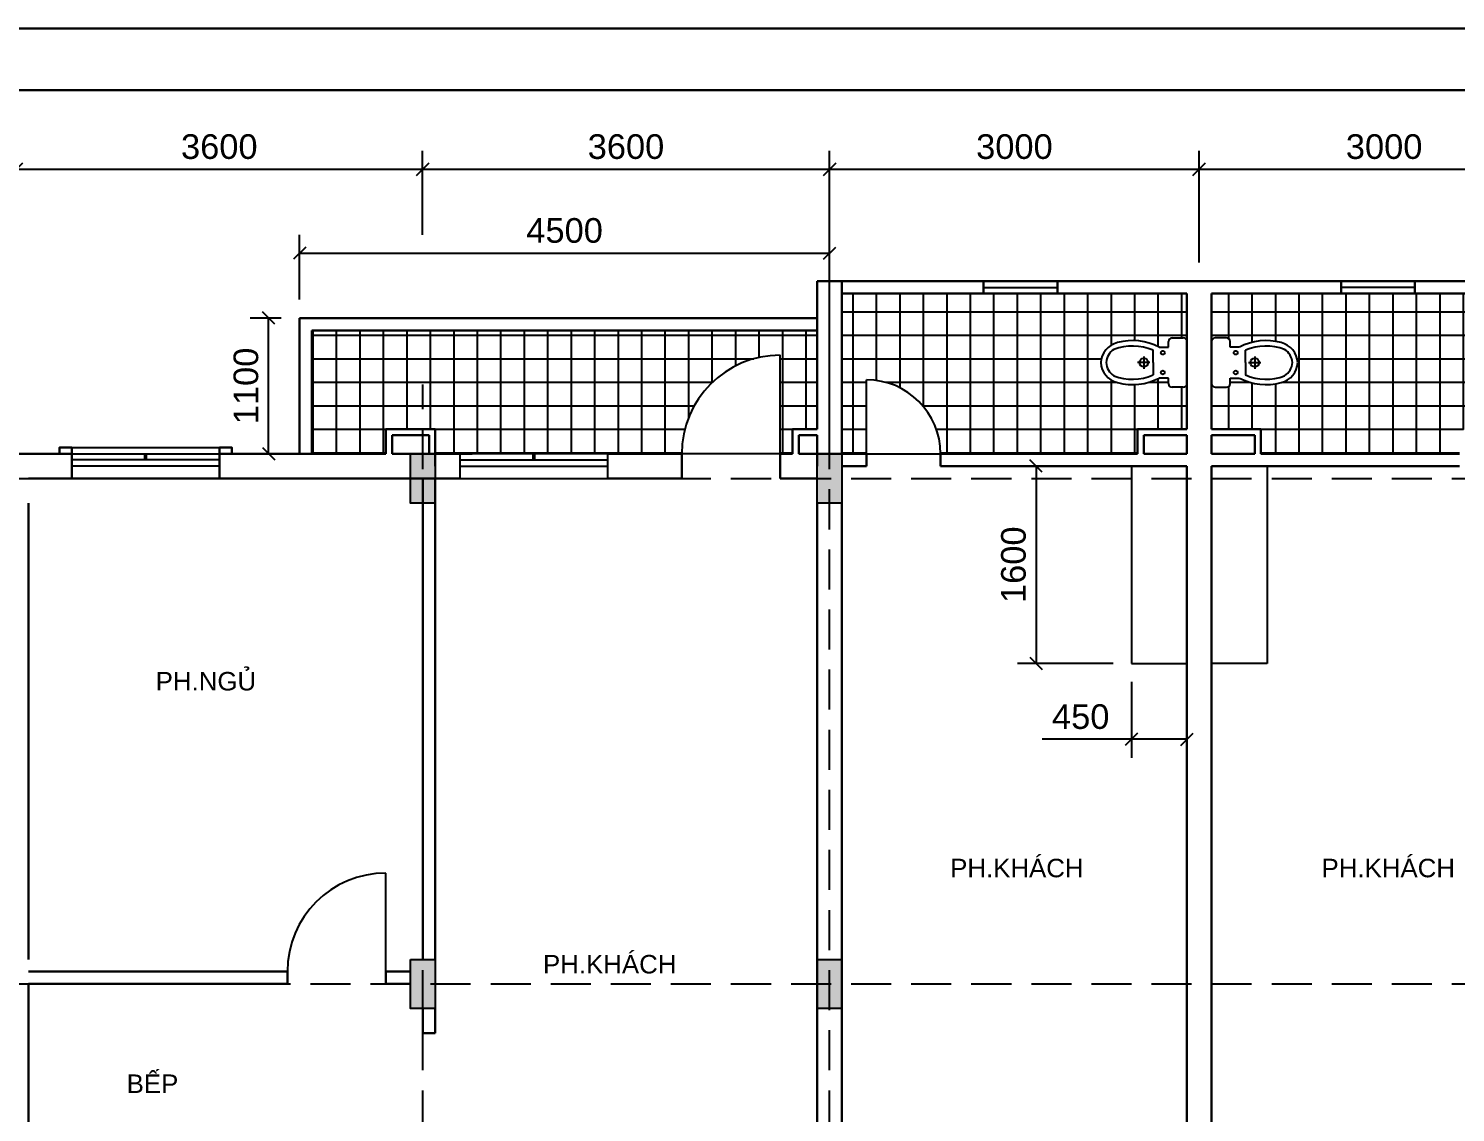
# Model space of a CAD drawing. Extents: x -100 to 171306, y -3236 to 60448.
# Drawn here: x 44744 to 56323, y 51657 to 60448 of the extents above; entities that cross this region are included whole.
import ezdxf

# ---------------------------------------------------------------- set-up
doc = ezdxf.new("R2010")
doc.units = 0
doc.header["$LTSCALE"] = 1300
doc.linetypes.add('HIDDEN', pattern=[0.375, 0.25, -0.125])
doc.layers.get('0').update_dxf_attribs({"linetype": 'CONTINUOUS'})
doc.layers.get('DEFPOINTS').update_dxf_attribs({"linetype": 'CONTINUOUS'})
for name, color, linetype in [('11', 7, 'CONTINUOUS'), ('13', 7, 'CONTINUOUS'), ('BAO', 3, 'CONTINUOUS'), ('COT', 1, 'CONTINUOUS'), ('CUA', 4, 'CONTINUOUS'), ('HATCH', 5, 'CONTINUOUS'), ('RANH', 2, 'CONTINUOUS'), ('TBI', 2, 'CONTINUOUS'), ('TEXT', 7, 'CONTINUOUS'), ('TIM', 6, 'CONTINUOUS')]:
    doc.layers.add(name, color=color, linetype=linetype)
doc.layers.add('TUONG', color=3, linetype='CONTINUOUS', lineweight=30)
doc.styles.add('VN', font='VHELVEN.TTF')
doc.styles.add('VNI-HELVE', font='VHELVEN.TTF')
doc.dimstyles.new('DIM100S', dxfattribs={"dimscale": 0, "dimtxt": 200, "dimasz": 100, "dimexe": 150, "dimexo": 150, "dimgap": 80, "dimtad": 1, "dimdec": 0, "dimrnd": 50, "dimzin": 0, "dimdsep": 46, "dimtxsty": 'VNI-HELVE', "dimblk1": 'OBLIQUE', "dimblk2": 'OBLIQUE', "dimsah": 1, "dimcen": 0, "dimclrd": 6, "dimclre": 6, "dimclrt": 6, "dimadec": 0, "dimazin": 0, "dimtfac": 1, "dimtdec": 0, "dimtmove": 0, "dimatfit": 3, "dimfxl": 1, "dimtolj": 1, "dimtzin": 0, "dimarcsym": 0})
pattern_1 = [(0, (0, 1000), (0, 190.5), []), (90, (0, 1000), (-190.5, 1e-14), [])]

# ---------------------------------------------------------------- blocks, each defined once
blk = doc.blocks.new('PK')
at = {"layer": 'TEXT', "style": 'VN'}
blk.add_text('PH.KHAÙCH', height=150, dxfattribs=at).set_placement((-539, -87))
blk = doc.blocks.new('B')
at = {"layer": 'TEXT', "style": 'VN'}
blk.add_text('BEÁP', height=150, dxfattribs=at).set_placement((-234, -123))
blk = doc.blocks.new('S1200A')
at = {"layer": '11', "color": 4}
blk.add_line((-600, 50), (600, 50), dxfattribs=at)
blk.add_lwpolyline([(-600, 100), (600, 100), (600, 0), (-600, 0), (-600, 100)], dxfattribs=at)
at = {"layer": '11', "color": 4, "const_width": 30}
blk.add_lwpolyline([(0, 50), (0, 0)], dxfattribs=at)
blk = doc.blocks.new('PN')
at = {"layer": 'TEXT', "style": 'VN'}
blk.add_text('PH.NGUÛ', height=150, dxfattribs=at).set_placement((-476, -54))
blk = doc.blocks.new('_OBLIQUE')
at = {"color": 0, "linetype": 'ByBlock'}
blk.add_line((-0.5, -0.5), (0.5, 0.5), dxfattribs=at)
blk = doc.blocks.new('*D96')
at = {"color": 6, "linetype": 'ByBlock', "transparency": 16777216}
for p, q in [((46794, 58099), (46542, 58099)), ((46692, 56999), (46692, 58099)), ((46794, 56999), (46542, 56999))]:
    blk.add_line(p, q, dxfattribs=at)
at = {"layer": 'DEFPOINTS', "color": 0, "linetype": 'ByBlock', "transparency": 16777216}
for p in [(46692, 58099), (46944, 58099), (46944, 56999)]:
    blk.add_point(p, dxfattribs=at)
at = {"color": 6, "linetype": 'ByBlock', "transparency": 16777216, "xscale": 100, "yscale": 100, "zscale": 100}
for p, rotation in [((46692, 58099), 90), ((46692, 56999), 270)]:
    blk.add_blockref('_OBLIQUE', p, dxfattribs=dict(at, rotation=rotation))
at = {"color": 6, "linetype": 'ByBlock', "transparency": 16777216, "insert": (46509, 57549), "char_height": 200, "attachment_point": 5, "rotation": 90, "style": 'VNI-HELVE'}
blk.add_mtext('\\A1;1100', dxfattribs=at)
blk = doc.blocks.new('*D97')
at = {"color": 6, "linetype": 'ByBlock', "transparency": 16777216}
for p, q in [((44644, 58445), (44644, 59457)), ((47941, 58775), (47941, 59457)), ((44644, 59307), (47941, 59307))]:
    blk.add_line(p, q, dxfattribs=at)
at = {"layer": 'DEFPOINTS', "color": 0, "linetype": 'ByBlock', "transparency": 16777216}
for p in [(47941, 59307), (47941, 58625), (44644, 58295)]:
    blk.add_point(p, dxfattribs=at)
at = {"color": 6, "linetype": 'ByBlock', "transparency": 16777216, "xscale": 100, "yscale": 100, "zscale": 100, "rotation": 180}
blk.add_blockref('_OBLIQUE', (44644, 59307), dxfattribs=at)
at = {"color": 6, "linetype": 'ByBlock', "transparency": 16777216, "xscale": 100, "yscale": 100, "zscale": 100}
blk.add_blockref('_OBLIQUE', (47941, 59307), dxfattribs=at)
at = {"color": 6, "linetype": 'ByBlock', "transparency": 16777216, "insert": (46292, 59489), "char_height": 200, "attachment_point": 5, "style": 'VNI-HELVE'}
blk.add_mtext('\\A1;3600', dxfattribs=at)
blk = doc.blocks.new('*D98')
at = {"color": 6, "linetype": 'ByBlock', "transparency": 16777216}
for p, q in [((46944, 58249), (46944, 58776)), ((51244, 57149), (51244, 58776)), ((46944, 58626), (51244, 58626))]:
    blk.add_line(p, q, dxfattribs=at)
at = {"layer": 'DEFPOINTS', "color": 0, "linetype": 'ByBlock', "transparency": 16777216}
for p in [(51244, 58626), (46944, 58099), (51244, 56999)]:
    blk.add_point(p, dxfattribs=at)
at = {"color": 6, "linetype": 'ByBlock', "transparency": 16777216, "xscale": 100, "yscale": 100, "zscale": 100, "rotation": 180}
blk.add_blockref('_OBLIQUE', (46944, 58626), dxfattribs=at)
at = {"color": 6, "linetype": 'ByBlock', "transparency": 16777216, "xscale": 100, "yscale": 100, "zscale": 100}
blk.add_blockref('_OBLIQUE', (51244, 58626), dxfattribs=at)
at = {"color": 6, "linetype": 'ByBlock', "transparency": 16777216, "insert": (49094, 58809), "char_height": 200, "attachment_point": 5, "style": 'VNI-HELVE'}
blk.add_mtext('\\A1;4500', dxfattribs=at)
blk = doc.blocks.new('*D99')
at = {"color": 6, "linetype": 'ByBlock', "transparency": 16777216}
for p, q in [((47941, 58975), (47941, 59457)), ((51244, 58549), (51244, 59457)), ((47941, 59307), (51244, 59307))]:
    blk.add_line(p, q, dxfattribs=at)
at = {"layer": 'DEFPOINTS', "color": 0, "linetype": 'ByBlock', "transparency": 16777216}
for p in [(51244, 59307), (47941, 58825), (51244, 58399)]:
    blk.add_point(p, dxfattribs=at)
at = {"color": 6, "linetype": 'ByBlock', "transparency": 16777216, "xscale": 100, "yscale": 100, "zscale": 100, "rotation": 180}
blk.add_blockref('_OBLIQUE', (47941, 59307), dxfattribs=at)
at = {"color": 6, "linetype": 'ByBlock', "transparency": 16777216, "xscale": 100, "yscale": 100, "zscale": 100}
blk.add_blockref('_OBLIQUE', (51244, 59307), dxfattribs=at)
at = {"color": 6, "linetype": 'ByBlock', "transparency": 16777216, "insert": (49592, 59489), "char_height": 200, "attachment_point": 5, "style": 'VNI-HELVE'}
blk.add_mtext('\\A1;3600', dxfattribs=at)
blk = doc.blocks.new('*D100')
at = {"color": 6, "linetype": 'ByBlock', "transparency": 16777216}
for p, q in [((51244, 58549), (51244, 59457)), ((54243, 58549), (54243, 59457)), ((51244, 59307), (54243, 59307))]:
    blk.add_line(p, q, dxfattribs=at)
at = {"layer": 'DEFPOINTS', "color": 0, "linetype": 'ByBlock', "transparency": 16777216}
for p in [(54243, 59307), (51244, 58399), (54243, 58399)]:
    blk.add_point(p, dxfattribs=at)
at = {"color": 6, "linetype": 'ByBlock', "transparency": 16777216, "xscale": 100, "yscale": 100, "zscale": 100, "rotation": 180}
blk.add_blockref('_OBLIQUE', (51244, 59307), dxfattribs=at)
at = {"color": 6, "linetype": 'ByBlock', "transparency": 16777216, "xscale": 100, "yscale": 100, "zscale": 100}
blk.add_blockref('_OBLIQUE', (54243, 59307), dxfattribs=at)
at = {"color": 6, "linetype": 'ByBlock', "transparency": 16777216, "insert": (52744, 59489), "char_height": 200, "attachment_point": 5, "style": 'VNI-HELVE'}
blk.add_mtext('\\A1;3000', dxfattribs=at)
blk = doc.blocks.new('*D101')
at = {"color": 6, "linetype": 'ByBlock', "transparency": 16777216}
for p, q in [((54243, 58749), (54243, 59457)), ((57244, 57149), (57244, 59457)), ((54243, 59307), (57244, 59307))]:
    blk.add_line(p, q, dxfattribs=at)
at = {"layer": 'DEFPOINTS', "color": 0, "linetype": 'ByBlock', "transparency": 16777216}
for p in [(57244, 59307), (54243, 58599), (57244, 56999)]:
    blk.add_point(p, dxfattribs=at)
at = {"color": 6, "linetype": 'ByBlock', "transparency": 16777216, "xscale": 100, "yscale": 100, "zscale": 100, "rotation": 180}
blk.add_blockref('_OBLIQUE', (54243, 59307), dxfattribs=at)
at = {"color": 6, "linetype": 'ByBlock', "transparency": 16777216, "xscale": 100, "yscale": 100, "zscale": 100}
blk.add_blockref('_OBLIQUE', (57244, 59307), dxfattribs=at)
at = {"color": 6, "linetype": 'ByBlock', "transparency": 16777216, "insert": (55744, 59489), "char_height": 200, "attachment_point": 5, "style": 'VNI-HELVE'}
blk.add_mtext('\\A1;3000', dxfattribs=at)
blk = doc.blocks.new('*D160')
at = {"color": 6, "linetype": 'ByBlock', "transparency": 16777216}
for p, q in [((53544, 56899), (52770, 56899)), ((52920, 56899), (52920, 55299)), ((53544, 55299), (52770, 55299))]:
    blk.add_line(p, q, dxfattribs=at)
at = {"layer": 'DEFPOINTS', "color": 0, "linetype": 'ByBlock', "transparency": 16777216}
for p in [(53694, 56899), (52920, 55299), (53694, 55299)]:
    blk.add_point(p, dxfattribs=at)
at = {"color": 6, "linetype": 'ByBlock', "transparency": 16777216, "xscale": 100, "yscale": 100, "zscale": 100}
for p, rotation in [((52920, 56899), 90), ((52920, 55299), 270)]:
    blk.add_blockref('_OBLIQUE', p, dxfattribs=dict(at, rotation=rotation))
at = {"color": 6, "linetype": 'ByBlock', "transparency": 16777216, "insert": (52737, 56099), "char_height": 200, "attachment_point": 5, "rotation": 90, "style": 'VNI-HELVE'}
blk.add_mtext('\\A1;1600', dxfattribs=at)
blk = doc.blocks.new('*D161')
at = {"color": 6, "linetype": 'ByBlock', "transparency": 16777216}
for p, q in [((53694, 55149), (53694, 54533)), ((54144, 55149), (54144, 54533)), ((53694, 54683), (52970, 54683)), ((54144, 54683), (53694, 54683))]:
    blk.add_line(p, q, dxfattribs=at)
at = {"layer": 'DEFPOINTS', "color": 0, "linetype": 'ByBlock', "transparency": 16777216}
for p in [(53694, 55299), (54144, 55299), (53694, 54683)]:
    blk.add_point(p, dxfattribs=at)
at = {"color": 6, "linetype": 'ByBlock', "transparency": 16777216, "xscale": 100, "yscale": 100, "zscale": 100, "rotation": 180}
blk.add_blockref('_OBLIQUE', (53694, 54683), dxfattribs=at)
at = {"color": 6, "linetype": 'ByBlock', "transparency": 16777216, "xscale": 100, "yscale": 100, "zscale": 100}
blk.add_blockref('_OBLIQUE', (54144, 54683), dxfattribs=at)
at = {"color": 6, "linetype": 'ByBlock', "transparency": 16777216, "insert": (53282, 54866), "char_height": 200, "attachment_point": 5, "style": 'VNI-HELVE'}
blk.add_mtext('\\A1;450', dxfattribs=at)

msp = doc.modelspace()

# ---------------------------------------------------------------- hatches: boundary and pattern name
at = {"layer": 'HATCH', "linetype": 'Continuous'}
h = msp.add_hatch(dxfattribs=at)
h.set_pattern_fill('NET', color=5, scale=60, style=0)
h.set_pattern_definition(pattern_1)
h.paths.add_polyline_path([(52944.1, 56998.6), (53744.1, 56998.6), (53744.1, 57198.6), (54144.1, 57198.6), (54144.1, 57568.3, -0.4142136), (54114.1, 57538.3), (54044.1, 57538.3), (54024.1, 57538.3, -0.4142136), (53994.1, 57568.3), (53994.1, 57613.3), (53919.1, 57613.3, -0.1864884), (53579.5, 57575.9, -0.3201365), (53444.1, 57738.3, -0.3201365), (53579.5, 57900.7, -0.1864884), (53919.1, 57863.3), (53994.1, 57863.3), (53994.1, 57908.3, -0.4142136), (54024.1, 57938.3), (54114.1, 57938.3, -0.4142136), (54144.1, 57908.3), (54144.1, 58298.6), (51344.1, 58298.6), (51344.1, 56998.6), (51544.5, 56998.6), (51544.5, 57598.6, -0.4142136), (52144.5, 56998.6)])
h = msp.add_hatch(dxfattribs=at)
h.set_pattern_fill('NET', color=5, scale=60, style=0)
h.set_pattern_definition(pattern_1)
h.paths.add_polyline_path([(56354.3, 56998.6, -0.4142136), (56954.3, 57598.6), (56954.3, 56998.6), (57144.1, 56998.6), (57144.1, 58298.6), (54344.1, 58298.6), (54344.1, 57908.3, -0.4142136), (54374.1, 57938.3), (54464.1, 57938.3, -0.4142136), (54494.1, 57908.3), (54494.1, 57863.3), (54569.1, 57863.3, -0.1864884), (54908.7, 57900.7, -0.3201365), (55044.1, 57738.3, -0.3201365), (54908.7, 57575.9, -0.1864884), (54569.1, 57613.3), (54494.1, 57613.3), (54494.1, 57568.3, -0.4142136), (54464.1, 57538.3), (54444.1, 57538.3), (54374.1, 57538.3, -0.4142136), (54344.1, 57568.3), (54344.1, 57198.6), (54744.1, 57198.6), (54744.1, 56998.6), (55644.1, 56998.6)])
h = msp.add_hatch(dxfattribs=at)
h.set_pattern_fill('NET', color=5, scale=60, style=0)
h.set_pattern_definition(pattern_1)
h.paths.add_polyline_path([(49444.1, 56998.6), (50044.1, 56998.6, -0.4142136), (50844.1, 57798.6), (50844.1, 56998.6), (50944.1, 56998.6), (50944.1, 57198.6), (51144.1, 57198.6), (51144.1, 57998.6), (47044.1, 57998.6), (47044.1, 56998.6), (47644.1, 56998.6), (47644.1, 57198.6), (48044.1, 57198.6), (48044.1, 56998.6), (48344.1, 56998.6)])

# ---------------------------------------------------------------- linework, layer by layer
at = {"layer": 'BAO', "color": 3, "linetype": 'Continuous'}
for q in [(46944.1, 56998.6), (51144.1, 58098.6)]:
    msp.add_line((46944.1, 58098.6), q, dxfattribs=at)
at = {"layer": 'COT', "linetype": 'Continuous'}
for points in [[(47844.1, 56998.6), (48044.1, 56998.6), (48044.1, 56599.3), (47844.1, 56599.3)], [(51144.1, 56998.6), (51344.1, 56998.6), (51344.1, 56599.3), (51144.1, 56599.3)], [(47844.1, 52898.6), (48044.1, 52898.6), (48044.1, 52499.3), (47844.1, 52499.3)], [(51144.1, 52898.6), (51344.1, 52898.6), (51344.1, 52499.3), (51144.1, 52499.3)]]:
    msp.add_lwpolyline(points, close=True, dxfattribs=at)
for points in [[(47844.1, 56599.3), (48044.1, 56599.3), (47844.1, 56998.6), (48044.1, 56998.6)], [(51144.1, 56599.3), (51344.1, 56599.3), (51144.1, 56998.6), (51344.1, 56998.6)], [(47844.1, 52499.3), (48044.1, 52499.3), (47844.1, 52898.6), (48044.1, 52898.6)], [(51144.1, 52499.3), (51344.1, 52499.3), (51144.1, 52898.6), (51344.1, 52898.6)]]:
    msp.add_solid(points, dxfattribs=at)
at = {"layer": 'CUA', "color": 4, "linetype": 'Continuous'}
for p, q in [((52494.1, 58348.6), (53094.1, 58348.6)), ((55994.1, 58348.6), (55394.1, 58348.6)), ((46944.1, 56998.6), (46944.1, 58098.6)), ((50844.1, 56998.6), (50844.1, 57798.6)), ((51544.5, 56998.6), (51544.5, 57598.6)), ((45094.1, 57048.6), (46294.1, 57048.6)), ((48244.1, 56998.6), (48244.1, 56798.6)), ((49444.1, 56998.6), (48244.1, 56998.6)), ((49444.1, 56798.6), (49444.1, 56998.6)), ((48244.1, 56948.6), (49444.1, 56948.6)), ((48244.1, 56898.6), (49444.1, 56898.6)), ((53694.1, 56898.6), (53694.1, 55298.6)), ((54794.1, 56898.6), (54794.1, 55298.6)), ((48244.1, 56798.6), (49444.1, 56798.6)), ((53694.1, 55298.6), (54144.1, 55298.6)), ((54794.1, 55298.6), (54344.1, 55298.6)), ((47644.1, 52798.7), (47644.1, 53598.7))]:
    msp.add_line(p, q, dxfattribs=at)
for points in [[(52494.1, 58298.6), (52494.1, 58398.6), (53094.1, 58398.6), (53094.1, 58298.6)], [(55994.1, 58298.6), (55994.1, 58398.6), (55394.1, 58398.6), (55394.1, 58298.6)]]:
    msp.add_lwpolyline(points, close=True, dxfattribs=at)
at = {"layer": 'CUA', "color": 4, "linetype": 'Continuous', "const_width": 30}
msp.add_lwpolyline([(48844.1, 56998.6), (48844.1, 56948.6)], dxfattribs=at)
at = {"layer": 'CUA', "color": 4, "linetype": 'Continuous'}
for centre, radius, start, end in [((50844.1, 56998.6), 800, 90, 180), ((51544.5, 56998.6), 600, 0, 90), ((47644.1, 52798.7), 800, 90, 180)]:
    msp.add_arc(centre, radius, start, end, dxfattribs=at)
at = {"layer": 'RANH', "color": 2, "linetype": 'HIDDEN'}
for p, q in [((47944.1, 36398.6), (47944.1, 57559.7)), ((51244.1, 36398.6), (51244.1, 57559.7)), ((5594.1, 56798.6), (64365.3, 56798.6)), ((5594.1, 52698.9), (64365.3, 52698.9))]:
    msp.add_line(p, q, dxfattribs=at)
at = {"layer": 'RANH', "color": 2, "linetype": 'Continuous'}
for points in [[(50844.1, 56998.6), (50044.1, 56998.6)], [(51544.5, 56998.6), (52144.5, 56998.6)]]:
    msp.add_lwpolyline(points, dxfattribs=at)
at = {"layer": 'TBI', "color": 2, "linetype": 'Continuous'}
for p, q in [((53994.1, 57863.3), (53994.1, 57908.3)), ((54024.1, 57938.3), (54114.1, 57938.3)), ((54144.1, 57908.3), (54144.1, 57568.3)), ((54344.1, 57908.3), (54344.1, 57568.3)), ((54464.1, 57938.3), (54374.1, 57938.3)), ((54494.1, 57863.3), (54494.1, 57908.3)), ((53794.1, 57788.3), (53794.1, 57688.3)), ((53869.1, 57738.3), (53869.1, 57838.3)), ((53919.1, 57863.3), (53994.1, 57863.3)), ((54569.1, 57863.3), (54494.1, 57863.3)), ((54619.1, 57738.3), (54619.1, 57838.3)), ((54694.1, 57788.3), (54694.1, 57688.3)), ((53844.1, 57738.3), (53744.1, 57738.3)), ((53869.1, 57738.3), (53869.1, 57638.3)), ((54644.1, 57738.3), (54744.1, 57738.3)), ((53994.1, 57613.3), (53919.1, 57613.3)), ((53994.1, 57568.3), (53994.1, 57613.3)), ((54494.1, 57568.3), (54494.1, 57613.3)), ((54494.1, 57613.3), (54569.1, 57613.3)), ((54044.1, 57538.3), (54024.1, 57538.3)), ((54114.1, 57538.3), (54044.1, 57538.3)), ((54374.1, 57538.3), (54444.1, 57538.3)), ((54444.1, 57538.3), (54464.1, 57538.3))]:
    msp.add_line(p, q, dxfattribs=at)
msp.add_lwpolyline([(54619.1, 57738.3), (54619.1, 57638.3, 0.1961642), (54936.3, 57631.3, 0.2436787), (54999.6, 57738.3, -1.2555663)], format="xyb", dxfattribs=at)
for centre, radius in [((53948.3, 57818.3), 15.5), ((54539.8, 57818.3), 15.5), ((53794.1, 57738.3), 35.4), ((53948.3, 57658.3), 15.5), ((54539.8, 57658.3), 15.5), ((54694.1, 57738.3), 35.4)]:
    msp.add_circle(centre, radius, dxfattribs=at)
for centre, radius, start, end in [((53625.6, 57724.6), 182.1, 104.67732, 175.68439), ((53700.9, 57442.6), 473.9, 62.58626, 104.84087), ((54024.1, 57908.3), 30, 90, 180), ((54114.1, 57908.3), 30, 0, 90), ((54374.1, 57908.3), 30, 90, 180), ((54464.1, 57908.3), 30, 0, 90), ((54787.3, 57442.6), 473.9, 75.15913, 117.41374), ((54862.5, 57724.6), 182.1, 4.31561, 75.32268), ((53623.5, 57730.8), 135.1, 122.02687, 176.80632), ((53701.8, 57453), 420, 66.53654, 110.93036), ((54786.3, 57453), 420, 69.06964, 113.46346), ((54864.7, 57730.8), 135.1, 3.19368, 57.97313), ((53625.6, 57752), 182.1, 184.31561, 255.32268), ((53623.5, 57745.8), 135.1, 183.19368, 237.97313), ((54862.5, 57752), 182.1, 284.67732, 355.68439), ((53701.8, 58023.6), 420, 249.06964, 293.46346), ((53700.9, 58034), 473.9, 255.15913, 297.41374), ((54024.1, 57568.3), 30, 180, 270), ((54114.1, 57568.3), 30, 270, 0), ((54374.1, 57568.3), 30, 180, 270), ((54464.1, 57568.3), 30, 270, 0), ((54787.3, 58034), 473.9, 242.58626, 284.84087)]:
    msp.add_arc(centre, radius, start, end, dxfattribs=at)
at = {"layer": 'TUONG', "color": 3}
for p, q in [((51144.1, 57198.6), (51144.1, 58398.6)), ((51144.1, 58098.6), (51144.1, 58398.6)), ((51144.1, 58398.6), (54244.1, 58398.6)), ((51344.1, 58398.6), (51344.1, 56998.6)), ((51344.1, 56998.6), (51344.1, 58398.6)), ((52494.1, 58398.6), (52494.1, 58298.6)), ((53194.1, 58398.6), (52744.1, 58398.6)), ((53094.1, 58398.6), (53094.1, 58298.6)), ((54144.1, 58398.6), (53794.1, 58398.6)), ((57344.1, 58398.6), (54244.1, 58398.6)), ((54344.1, 58398.6), (54694.1, 58398.6)), ((55294.1, 58398.6), (55744.1, 58398.6)), ((55394.1, 58398.6), (55394.1, 58298.6)), ((55994.1, 58398.6), (55994.1, 58298.6)), ((51344.1, 58298.6), (54144.1, 58298.6)), ((52494.1, 58298.6), (52144.1, 58298.6)), ((54144.1, 58298.6), (53794.1, 58298.6)), ((54144.1, 58298.6), (54144.1, 57198.6)), ((54144.1, 57198.6), (54144.1, 58298.6)), ((54144.1, 58298.6), (54144.1, 57198.6)), ((54344.1, 58298.6), (54694.1, 58298.6)), ((54344.1, 57198.6), (54344.1, 58298.6)), ((57144.1, 58298.6), (54344.1, 58298.6)), ((54344.1, 58298.6), (54344.1, 57198.6)), ((55294.1, 58298.6), (55644.1, 58298.6)), ((51144.1, 58098.6), (46944.1, 58098.6)), ((46944.1, 58098.6), (46944.1, 56998.6)), ((47044.1, 57998.6), (47044.1, 56998.6)), ((51144.1, 57998.6), (47044.1, 57998.6)), ((47644.1, 57198.6), (47644.1, 56998.6)), ((47644.1, 57198.6), (48044.1, 57198.6)), ((47694.1, 57148.6), (47694.1, 56998.6)), ((47694.1, 57148.6), (47994.1, 57148.6)), ((47994.1, 57148.6), (47994.1, 56998.6)), ((48044.1, 57198.6), (48044.1, 56898.6)), ((50944.1, 56998.6), (50944.1, 57198.6)), ((50944.1, 57198.6), (51144.1, 57198.6)), ((50994.1, 57148.6), (51144.1, 57148.6)), ((50994.1, 56998.6), (50994.1, 57148.6)), ((51144.1, 56898.6), (51144.1, 57148.6)), ((53744.1, 57198.6), (54144.1, 57198.6)), ((53744.1, 56998.6), (53744.1, 57198.6)), ((54144.1, 57198.6), (53744.1, 57198.6)), ((53744.1, 57198.6), (53744.1, 56998.6)), ((53794.1, 56998.6), (53794.1, 57148.6)), ((53794.1, 57148.6), (54144.1, 57148.6)), ((54144.1, 57148.6), (54144.1, 56998.6)), ((54144.1, 57148.6), (54144.1, 56998.6)), ((54744.1, 57198.6), (54344.1, 57198.6)), ((54344.1, 57198.6), (54744.1, 57198.6)), ((54694.1, 57148.6), (54344.1, 57148.6)), ((54344.1, 57148.6), (54344.1, 56998.6)), ((54694.1, 56998.6), (54694.1, 57148.6)), ((54744.1, 56998.6), (54744.1, 57198.6)), ((54744.1, 57198.6), (54744.1, 56998.6)), ((44294.1, 56998.6), (44994.1, 56998.6)), ((44544.1, 56998.6), (45044.1, 56998.6)), ((45094.1, 56998.6), (44644.1, 56998.6)), ((45094.1, 56798.6), (45094.1, 56998.6)), ((46294.1, 56798.6), (46294.1, 56998.6)), ((46944.1, 56998.6), (46294.1, 56998.6)), ((46394.1, 56998.6), (47644.1, 56998.6)), ((47694.1, 56998.6), (48044.1, 56998.6)), ((47694.1, 56998.6), (47994.1, 56998.6)), ((47844.1, 56998.6), (48344.1, 56998.6)), ((48244.1, 56998.6), (48044.1, 56998.6)), ((49444.1, 56998.6), (50044.1, 56998.6)), ((50044.1, 56998.6), (50044.1, 56798.6)), ((50844.1, 56798.6), (50844.1, 56998.6)), ((50844.1, 56998.6), (50944.1, 56998.6)), ((50994.1, 56998.6), (51144.1, 56998.6)), ((51144.1, 56998.6), (51544.5, 56998.6)), ((51544.5, 56998.6), (51344.1, 56998.6)), ((51444.5, 56998.6), (51544.5, 56998.6)), ((52944.1, 56998.6), (52144.5, 56998.6)), ((52244.1, 56998.6), (52744.1, 56998.6)), ((53744.1, 56998.6), (52844.1, 56998.6)), ((53544.1, 56998.6), (53744.1, 56998.6)), ((54144.1, 56998.6), (53794.1, 56998.6)), ((54344.1, 56998.6), (54694.1, 56998.6)), ((54944.1, 56998.6), (54744.1, 56998.6)), ((54744.1, 56998.6), (55644.1, 56998.6)), ((55544.1, 56998.6), (56354.3, 56998.6)), ((56244.1, 56998.6), (55744.1, 56998.6)), ((51544.5, 56898.6), (51344.1, 56898.6)), ((54144.1, 56898.6), (52144.5, 56898.6)), ((52244.1, 56898.6), (52944.1, 56898.6)), ((54144.1, 56898.6), (54144.1, 50398.6)), ((54144.1, 56548.6), (54144.1, 56898.6)), ((54144.1, 56898.6), (54144.1, 56648.6)), ((54344.1, 50398.6), (54344.1, 56898.6)), ((54344.1, 56898.6), (56354.3, 56898.6)), ((54344.1, 56898.6), (54344.1, 56548.6)), ((56244.1, 56898.6), (55544.1, 56898.6)), ((44744.1, 56798.6), (45094.1, 56798.6)), ((45094.1, 56798.6), (44744.1, 56798.6)), ((47844.1, 56798.6), (45094.1, 56798.6)), ((48244.1, 56798.6), (47844.1, 56798.6)), ((47944.1, 52898.6), (47944.1, 56798.6)), ((48044.1, 56798.6), (48044.1, 52898.6)), ((50044.1, 56798.6), (49444.1, 56798.6)), ((51144.1, 56798.6), (50844.1, 56798.6)), ((44744.1, 52898.6), (44744.1, 56599.3)), ((51144.1, 50098.6), (51144.1, 56599.3)), ((51344.1, 56599.3), (51344.1, 50398.6)), ((48044.1, 53298.6), (48044.1, 53298.6)), ((51344.1, 53298.6), (51344.1, 53298.6)), ((51144.1, 53148.6), (51144.1, 53148.6)), ((51144.1, 53148.6), (51144.1, 53148.6)), ((44744.1, 52798.7), (46844.1, 52798.7)), ((44744.1, 48448.6), (44744.1, 52698.7)), ((46844.1, 52698.7), (44744.1, 52698.7)), ((46844.1, 52798.7), (46844.1, 52698.7)), ((47644.1, 52698.7), (47644.1, 52798.7)), ((47644.1, 52798.7), (47844.1, 52798.7)), ((47844.1, 52798.6), (47644.1, 52798.6)), ((47644.1, 52698.7), (47844.1, 52698.7)), ((47844.1, 52698.7), (47644.1, 52698.7)), ((47944.1, 52499.3), (47944.1, 52298.7)), ((48044.1, 52499.3), (48044.1, 52298.7)), ((48044.1, 52298.7), (47944.1, 52298.7))]:
    msp.add_line(p, q, dxfattribs=at)
at = {"layer": 'TUONG', "color": 3, "linetype": 'ByBlock'}
for p, q in [((51544.5, 56998.6), (51544.5, 56898.6)), ((52144.5, 56998.6), (52144.5, 56898.6))]:
    msp.add_line(p, q, dxfattribs=at)
at = {"layer": 'TUONG', "color": 3, "linetype": 'Continuous'}
for points in [[(-100, 1047.8), (-100, 60447.8), (84000, 60447.8), (84000, 1047.8), (-100, 1047.8)], [(400, 1547.8), (400, 59947.8), (83500, 59947.8), (83500, 1547.8)]]:
    msp.add_lwpolyline(points, close=True, dxfattribs=at)
at = {"layer": 'TUONG', "color": 4, "linetype": 'Continuous'}
for points in [[(44994.1, 56998.6), (44994.1, 57048.6), (45094.1, 57048.6), (45094.1, 56998.6)], [(46294.1, 56998.6), (46294.1, 57048.6), (46394.1, 57048.6), (46394.1, 56998.6)]]:
    msp.add_lwpolyline(points, dxfattribs=at)

# ---------------------------------------------------------------- block references
at = {"layer": '13'}
msp.add_blockref('B', (45774.3, 51937.8), dxfattribs=at)
at = {"layer": 'CUA', "color": 4, "linetype": 'Continuous', "rotation": 180}
msp.add_blockref('S1200A', (45694.1, 56998.6), dxfattribs=at)
at = {"layer": 'CUA'}
msp.add_blockref('PN', (46251.9, 55133.4), dxfattribs=at)
at = {"layer": 'TUONG', "color": 5}
for p in [(52761.5, 53651.2), (55775.4, 53651.2), (49457.8, 52871.1)]:
    msp.add_blockref('PK', p, dxfattribs=at)

# ---------------------------------------------------------------- dimensions: what is measured, and where the dimension line sits
at = {"layer": 'TIM', "color": 6, "linetype": 'Continuous'}
for base, p1, p2, text, picture, middle in [((47940.6, 59306.7), (44644, 58294.8), (47940.6, 58625.5), '3600', '*D97', (46292.3, 59489.5)), ((51244.1, 59306.7), (47940.6, 58825.5), (51244.1, 58398.6), '3600', '*D99', (49592.3, 59489.5)), ((51244.1, 58626.1), (46944.1, 58098.6), (51244.1, 56998.6), '4500', '*D98', (49094.1, 58808.8))]:
    dim = msp.add_linear_dim(base=base, p1=p1, p2=p2, text=text, dimstyle='DIM100S', override={"dimscale": 1}, dxfattribs=at)
    dim.commit()
    dim.dimension.update_dxf_attribs({"geometry": picture, "text_midpoint": middle})
for base, p1, p2, picture, middle in [((54243.2, 59306.7), (51244.1, 58398.6), (54243.2, 58398.6), '*D100', (52743.6, 59489.5)), ((57244.1, 59306.7), (54243.2, 58598.6), (57244.1, 56998.6), '*D101', (55743.6, 59489.5)), ((53694.1, 54683.2), (54144.1, 55298.6), (53694.1, 55298.6), '*D161', (53282, 54866))]:
    dim = msp.add_linear_dim(base=base, p1=p1, p2=p2, dimstyle='DIM100S', override={"dimscale": 1}, dxfattribs=at)
    dim.commit()
    dim.dimension.update_dxf_attribs({"geometry": picture, "text_midpoint": middle})
dim = msp.add_linear_dim(base=(46692.1, 58098.6), p1=(46944.1, 56998.6), p2=(46944.1, 58098.6), angle=90, text='1100', dimstyle='DIM100S', override={"dimscale": 1}, dxfattribs=at)
dim.commit()
dim.dimension.update_dxf_attribs({"geometry": '*D96', "text_midpoint": (46509.3, 57548.6)})
dim = msp.add_linear_dim(base=(52919.7, 55298.6), p1=(53694.1, 56898.6), p2=(53694.1, 55298.6), angle=90, dimstyle='DIM100S', override={"dimscale": 1}, dxfattribs=at)
dim.commit()
dim.dimension.update_dxf_attribs({"geometry": '*D160', "text_midpoint": (52737, 56098.6)})

doc.saveas('drawing.dxf')
